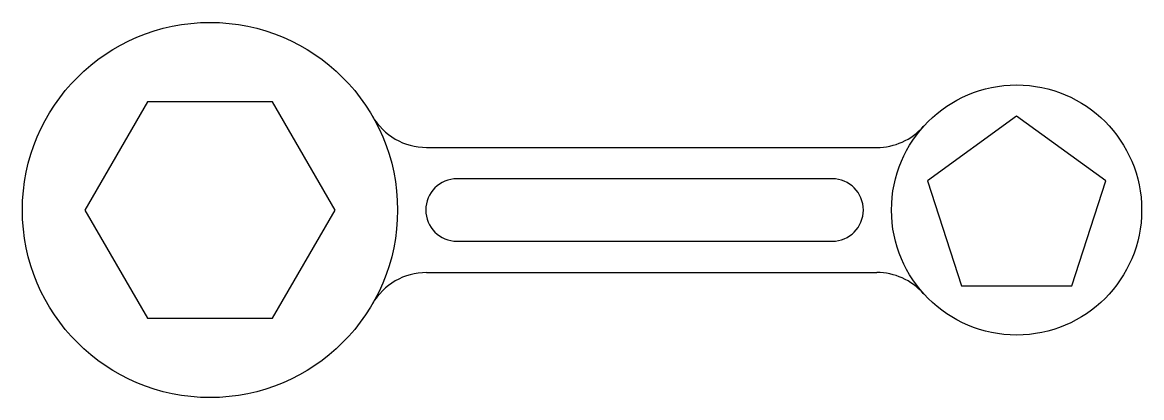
# Model space of a CAD drawing. Header units: inches. Extents: x -6 to 173, y -9 to 51.
import ezdxf

# ---------------------------------------------------------------- set-up
doc = ezdxf.new("R2010")
doc.units = ezdxf.units.IN
doc.header["$MEASUREMENT"] = 0

msp = doc.modelspace()

# ---------------------------------------------------------------- linework, layer by layer
for p, q in [((58.85, 31.08), (130.84, 31.08)), ((123.71, 26.08), (63.71, 26.08)), ((63.71, 16.08), (123.71, 16.08)), ((58.85, 11.08), (130.84, 11.08))]:
    msp.add_line(p, q)
for points in [[(14.21, 38.4), (4.21, 21.08), (14.21, 3.76), (34.21, 3.76), (44.21, 21.08), (34.21, 38.4)], [(153.21, 36.08), (138.94, 25.72), (144.39, 8.95), (162.02, 8.95), (167.47, 25.72)]]:
    msp.add_lwpolyline(points, close=True)
for centre, radius in [((24.21, 21.08), 30), ((153.21, 21.08), 20)]:
    msp.add_circle(centre, radius)
for centre, radius, start, end in [((58.85, 41.08), 10, 210, 270), ((130.84, 41.08), 10, 270, 318.1897), ((63.71, 21.08), 5, 90, 270), ((123.71, 21.08), 5, 270, 90), ((58.85, 1.08), 10, 90, 150), ((130.84, 1.08), 10, 41.8103, 90)]:
    msp.add_arc(centre, radius, start, end)

doc.saveas('drawing.dxf')
